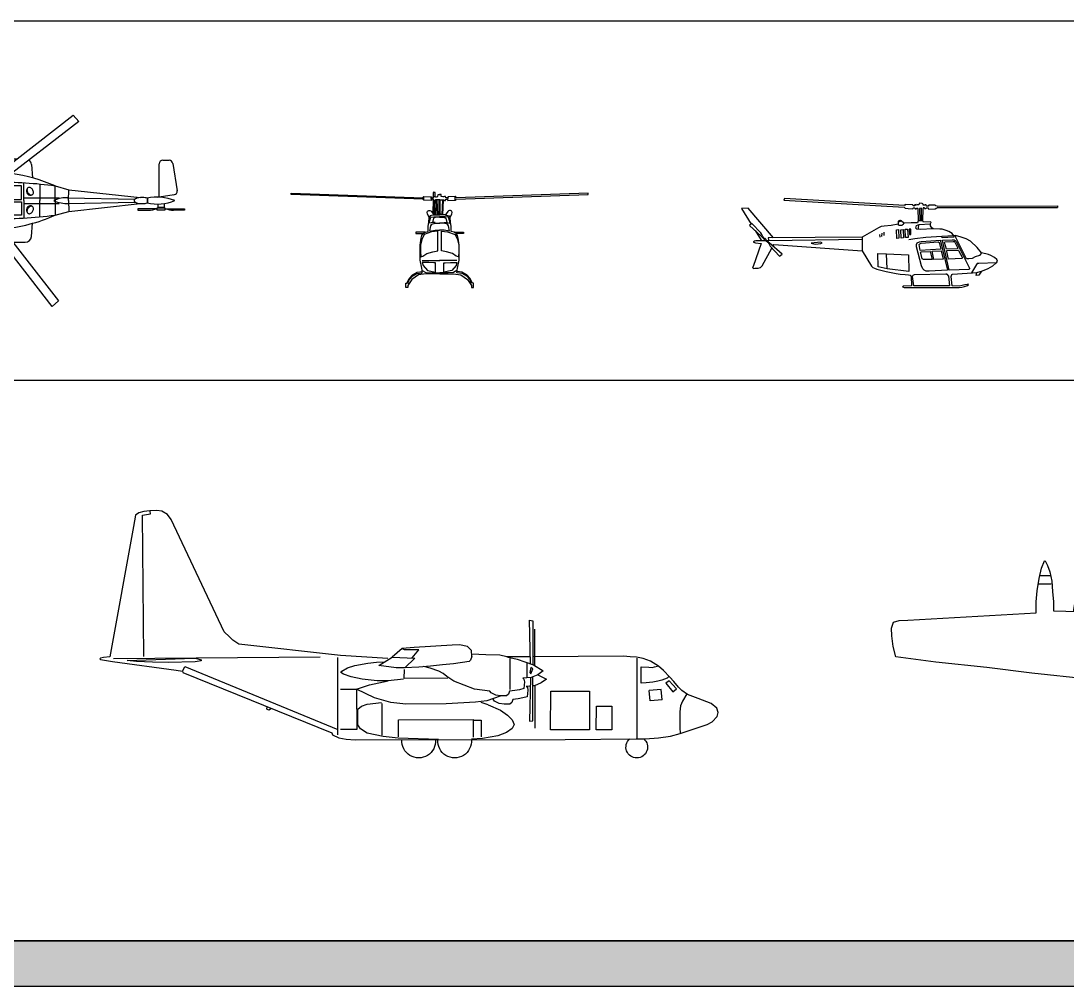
# Model space of a CAD drawing. Header units: millimetres. Extents: x 15433 to 243506, y 235846 to 321695.
# Drawn here: x 55805 to 96177, y 235846 to 273107 of the extents above; entities that cross this region are included whole.
import ezdxf

# ---------------------------------------------------------------- set-up
doc = ezdxf.new("R2010")
doc.units = ezdxf.units.MM
doc.layers.add('www.cad-blocks.net', color=7, linetype='Continuous')

# ---------------------------------------------------------------- blocks, each defined once
blk = doc.blocks.new('A$C612C57CA')
at = {"color": 0, "linetype": 'ByBlock'}
for p, q in [((6256, 16499), (6541, 16537)), ((6541, 16537), (6743, 16540)), ((6743, 16540), (6908, 16486)), ((5838, 15361), (5979, 16425)), ((5979, 16425), (6256, 16499)), ((6908, 16486), (6954, 16337)), ((6954, 16337), (6962, 16109)), ((6962, 16109), (7154, 12675)), ((5694, 13997), (5838, 15361)), ((5538, 12786), (5694, 13997)), ((5378, 11280), (5538, 12786)), ((7154, 12674), (7448, 12674)), ((7448, 12674), (7745, 12644)), ((7745, 12644), (8075, 12593)), ((7937, 12608), (7937, 12269)), ((8075, 12593), (8349, 12535)), ((8158, 12563), (8158, 12296)), ((8421, 12368), (8256, 12308)), ((8349, 12535), (8545, 12450)), ((8544, 12430), (8421, 12368)), ((8545, 12450), (8544, 12430)), ((7214, 12214), (7167, 10625)), ((7455, 12215), (7214, 12214)), ((7725, 12233), (7455, 12215)), ((8008, 12258), (7725, 12233)), ((8256, 12308), (8008, 12258)), ((4939, 11438), (5175, 11542)), ((5175, 11542), (5336, 11590)), ((5336, 11590), (5412, 11605)), ((7197, 11669), (7245, 11668)), ((7245, 11668), (7406, 11643)), ((7406, 11643), (7530, 11604)), ((7530, 11604), (7642, 11557)), ((7642, 11557), (7718, 11506)), ((7718, 11506), (7758, 11454)), ((5077, 11373), (4939, 11438)), ((5362, 11271), (5077, 11373)), ((5309, 10701), (5378, 11280)), ((7357, 11230), (7184, 11201)), ((7551, 11279), (7357, 11230)), ((7704, 11355), (7551, 11279)), ((7730, 11382), (7704, 11355)), ((7759, 11417), (7730, 11382)), ((7758, 11454), (7759, 11417)), ((511, 8841), (663, 11076)), ((663, 11076), (791, 11132)), ((791, 11132), (1014, 11163)), ((961, 8834), (987, 11034)), ((987, 11034), (1092, 11057)), ((1014, 11163), (1172, 11163)), ((1092, 11057), (1092, 11158)), ((1172, 11163), (1292, 11117)), ((1292, 11117), (1359, 10959)), ((1359, 10959), (1858, 9033)), ((5298, 9243), (5309, 10701)), ((7167, 10625), (7431, 10624)), ((7431, 10624), (7727, 10594)), ((7727, 10594), (8058, 10542)), ((7919, 10558), (7919, 10218)), ((8058, 10542), (8331, 10485)), ((8141, 10513), (8141, 10246)), ((8331, 10485), (8528, 10399)), ((8527, 10380), (8403, 10318)), ((8528, 10399), (8527, 10380)), ((696, 10144), (609, 10146)), ((633, 8952), (696, 10144)), ((7196, 10164), (7178, 9328)), ((7437, 10165), (7196, 10164)), ((7708, 10183), (7437, 10165)), ((7990, 10208), (7708, 10183)), ((8238, 10257), (7990, 10208)), ((8403, 10318), (8238, 10257)), ((3639, 9221), (5298, 9243)), ((5298, 9243), (5230, 9169)), ((7178, 9328), (7186, 9229)), ((7186, 9229), (7257, 9234)), ((7257, 9234), (7482, 9230)), ((1858, 9033), (2236, 9122)), ((2236, 9122), (2744, 9179)), ((2744, 9179), (3191, 9206)), ((3191, 9206), (3639, 9221)), ((4595, 9194), (4595, 8274)), ((4668, 9068), (4624, 9008)), ((4624, 9008), (4627, 8983)), ((4627, 8983), (4700, 8932)), ((4723, 9110), (4668, 9068)), ((4840, 9159), (4723, 9110)), ((5040, 9076), (4787, 9050)), ((4982, 9183), (4840, 9159)), ((5216, 9185), (4982, 9183)), ((5150, 9112), (5040, 9076)), ((5230, 9169), (5150, 9112)), ((7186, 9229), (7214, 9151)), ((7214, 9151), (7251, 9090)), ((7222, 9213), (7386, 9180)), ((7386, 9180), (7478, 9135)), ((7478, 9135), (7560, 9082)), ((7482, 9230), (9344, 9212)), ((7560, 9082), (7596, 9004)), ((7596, 9004), (7580, 8943)), ((9344, 9212), (9668, 9193)), ((9668, 9193), (10024, 9110)), ((10024, 9110), (10495, 8929)), ((454, 8671), (486, 8733)), ((486, 8733), (511, 8841)), ((516, 8834), (961, 8834)), ((528, 8948), (633, 8952)), ((4700, 8932), (4853, 8876)), ((4853, 8876), (5273, 8780)), ((5273, 8780), (5491, 8722)), ((5491, 8722), (5686, 8661)), ((7203, 8741), (7139, 8670)), ((7310, 8812), (7203, 8741)), ((7392, 8838), (7310, 8812)), ((7512, 8880), (7392, 8838)), ((7580, 8943), (7512, 8880)), ((10375, 8880), (10322, 8674)), ((10375, 8880), (10420, 8891)), ((10420, 8891), (10620, 8783)), ((10431, 8948), (10444, 8918)), ((10444, 8918), (10690, 8800)), ((10495, 8929), (11095, 8734)), ((10620, 8783), (10770, 8618)), ((10690, 8800), (10738, 8845)), ((10837, 8784), (10769, 8696)), ((10769, 8696), (10820, 8634)), ((10820, 8634), (10910, 8694)), ((10838, 8800), (10976, 8621)), ((11095, 8734), (11438, 8600)), ((5, 8320), (32, 8406)), ((32, 8406), (118, 8499)), ((118, 8499), (235, 8567)), ((235, 8567), (374, 8612)), ((374, 8612), (454, 8671)), ((5686, 8661), (5831, 8579)), ((7139, 8670), (7124, 8600)), ((10322, 8674), (10413, 8630)), ((10413, 8630), (10487, 8546)), ((10487, 8546), (10582, 8567)), ((10582, 8567), (10633, 8489)), ((10633, 8489), (10678, 8413)), ((10678, 8413), (10711, 8324)), ((10770, 8618), (10827, 8517)), ((10827, 8517), (10877, 8335)), ((10976, 8621), (11037, 8486)), ((11037, 8486), (11069, 8362)), ((11438, 8600), (11640, 8474)), ((11640, 8474), (11713, 8376)), ((5, 8320), (0, 8270)), ((5, 8220), (0, 8271)), ((5, 8220), (32, 8135)), ((32, 8135), (118, 8041)), ((133, 8283), (125, 8270)), ((133, 8257), (125, 8271)), ((180, 8304), (133, 8283)), ((180, 8236), (133, 8257)), ((935, 8342), (180, 8304)), ((935, 8198), (180, 8236)), ((834, 8271), (1013, 8299)), ((834, 8270), (1013, 8241)), ((1410, 8354), (935, 8342)), ((1410, 8186), (935, 8198)), ((1013, 8299), (1240, 8300)), ((1013, 8241), (1240, 8241)), ((1240, 8300), (1495, 8275)), ((1240, 8241), (1495, 8265)), ((1699, 8351), (1410, 8354)), ((1699, 8189), (1410, 8186)), ((2108, 8315), (1699, 8351)), ((2108, 8225), (1699, 8189)), ((2332, 8316), (2108, 8315)), ((2332, 8224), (2108, 8225)), ((2707, 8308), (2332, 8316)), ((2707, 8232), (2332, 8224)), ((4179, 8314), (2707, 8308)), ((4179, 8226), (2707, 8232)), ((4524, 8291), (4179, 8314)), ((4524, 8249), (4179, 8226)), ((4595, 8274), (4524, 8291)), ((4595, 8266), (4524, 8249)), ((4595, 7347), (4595, 8266)), ((10633, 8051), (10678, 8127)), ((10678, 8127), (10711, 8216)), ((10711, 8324), (10711, 8270)), ((10711, 8216), (10711, 8271)), ((10827, 8023), (10877, 8206)), ((10877, 8335), (10877, 8270)), ((10877, 8206), (10877, 8271)), ((11037, 8054), (11069, 8178)), ((11069, 8362), (11067, 8270)), ((11069, 8178), (11067, 8270)), ((11640, 8066), (11713, 8165)), ((11713, 8376), (11728, 8291)), ((11713, 8165), (11728, 8249)), ((11728, 8291), (11730, 8270)), ((11728, 8249), (11730, 8270)), ((118, 8041), (235, 7973)), ((235, 7973), (374, 7928)), ((374, 7928), (454, 7869)), ((454, 7869), (486, 7807)), ((5491, 7818), (5686, 7879)), ((5686, 7879), (5831, 7961)), ((7139, 7871), (7124, 7940)), ((7203, 7799), (7139, 7871)), ((10322, 7867), (10413, 7911)), ((10375, 7660), (10322, 7867)), ((10413, 7911), (10487, 7995)), ((10487, 7995), (10582, 7973)), ((10582, 7973), (10633, 8051)), ((10620, 7758), (10770, 7922)), ((10769, 7844), (10820, 7906)), ((10837, 7757), (10769, 7844)), ((10770, 7922), (10827, 8023)), ((10820, 7906), (10910, 7846)), ((10838, 7741), (10976, 7919)), ((10976, 7919), (11037, 8054)), ((11095, 7806), (11438, 7940)), ((11438, 7940), (11640, 8066)), ((486, 7807), (511, 7699)), ((511, 7699), (663, 5464)), ((516, 7706), (961, 7706)), ((528, 7592), (633, 7588)), ((633, 7588), (696, 6396)), ((961, 7706), (987, 5507)), ((4624, 7532), (4627, 7557)), ((4627, 7557), (4700, 7608)), ((4700, 7608), (4853, 7665)), ((4853, 7665), (5273, 7760)), ((5273, 7760), (5491, 7818)), ((7310, 7728), (7203, 7799)), ((7392, 7703), (7310, 7728)), ((7512, 7660), (7392, 7703)), ((7580, 7598), (7512, 7660)), ((7596, 7536), (7580, 7598)), ((10024, 7431), (10495, 7611)), ((10375, 7660), (10420, 7649)), ((10420, 7649), (10620, 7758)), ((10431, 7592), (10444, 7623)), ((10444, 7623), (10690, 7740)), ((10495, 7611), (11095, 7806)), ((10690, 7740), (10738, 7696)), ((1359, 5581), (1858, 7508)), ((1858, 7508), (2236, 7418)), ((2236, 7418), (2744, 7362)), ((2744, 7362), (3191, 7334)), ((3191, 7334), (3639, 7320)), ((3639, 7320), (5298, 7298)), ((4668, 7472), (4624, 7532)), ((4723, 7431), (4668, 7472)), ((4840, 7382), (4723, 7431)), ((5040, 7465), (4787, 7490)), ((4982, 7357), (4840, 7382)), ((5216, 7355), (4982, 7357)), ((5150, 7429), (5040, 7465)), ((5230, 7371), (5150, 7429)), ((5298, 7298), (5230, 7371)), ((5298, 7298), (5309, 5840)), ((7178, 7212), (7186, 7311)), ((7186, 7311), (7214, 7389)), ((7186, 7311), (7257, 7306)), ((7214, 7389), (7251, 7451)), ((7222, 7328), (7386, 7361)), ((7257, 7306), (7482, 7310)), ((7386, 7361), (7478, 7405)), ((7478, 7405), (7560, 7459)), ((7482, 7310), (9344, 7328)), ((7560, 7459), (7596, 7536)), ((9344, 7328), (9668, 7347)), ((9668, 7347), (10024, 7431)), ((7196, 6377), (7178, 7212)), ((696, 6396), (609, 6394)), ((7437, 6376), (7196, 6377)), ((7708, 6358), (7437, 6376)), ((7990, 6332), (7708, 6358)), ((7919, 5983), (7919, 6322)), ((8238, 6283), (7990, 6332)), ((8141, 6028), (8141, 6294)), ((8403, 6223), (8238, 6283)), ((8527, 6160), (8403, 6223)), ((8528, 6141), (8527, 6160)), ((7167, 5915), (7431, 5916)), ((7214, 4326), (7167, 5915)), ((7431, 5916), (7727, 5946)), ((7727, 5946), (8058, 5998)), ((8058, 5998), (8331, 6055)), ((8331, 6055), (8528, 6141)), ((5309, 5840), (5378, 5261)), ((663, 5464), (791, 5409)), ((791, 5409), (1014, 5377)), ((987, 5507), (1092, 5483)), ((1014, 5377), (1172, 5377)), ((1092, 5483), (1092, 5382)), ((1172, 5377), (1292, 5423)), ((1292, 5423), (1359, 5581)), ((7357, 5311), (7184, 5339)), ((5077, 5168), (4939, 5103)), ((4939, 5103), (5175, 4999)), ((5362, 5269), (5077, 5168)), ((5378, 5261), (5538, 3754)), ((7551, 5262), (7357, 5311)), ((7704, 5185), (7551, 5262)), ((7730, 5159), (7704, 5185)), ((7718, 5034), (7758, 5086)), ((7759, 5123), (7730, 5159)), ((7758, 5086), (7759, 5123)), ((5175, 4999), (5336, 4951)), ((5336, 4951), (5412, 4936)), ((7197, 4871), (7245, 4873)), ((7245, 4873), (7406, 4897)), ((7406, 4897), (7530, 4937)), ((7530, 4937), (7642, 4984)), ((7642, 4984), (7718, 5034)), ((7455, 4325), (7214, 4326)), ((7725, 4307), (7455, 4325)), ((8008, 4282), (7725, 4307)), ((7937, 3933), (7937, 4272)), ((8256, 4233), (8008, 4282)), ((8158, 3978), (8158, 4244)), ((8421, 4172), (8256, 4233)), ((7745, 3896), (8075, 3948)), ((8075, 3948), (8349, 4005)), ((8349, 4005), (8545, 4091)), ((8544, 4110), (8421, 4172)), ((8545, 4091), (8544, 4110)), ((5538, 3754), (5694, 2543)), ((6962, 431), (7154, 3865)), ((7154, 3866), (7448, 3866)), ((7448, 3866), (7745, 3896)), ((5694, 2543), (5838, 1179)), ((5838, 1179), (5979, 116)), ((6954, 204), (6962, 431)), ((5979, 116), (6256, 41)), ((6256, 41), (6541, 3)), ((6541, 3), (6743, 0)), ((6743, 0), (6908, 55)), ((6908, 55), (6954, 204))]:
    blk.add_line(p, q, dxfattribs=at)
blk = doc.blocks.new('A$C2AC876BB')
at = {"linetype": 'ByBlock'}
for p, q in [((21112, 9207), (21253, 9402)), ((21253, 9402), (21468, 9522)), ((21468, 9522), (21660, 9550)), ((21660, 9550), (21939, 9537)), ((21910, 9423), (21917, 9521)), ((22217, 9375), (21910, 9423)), ((21939, 9537), (22165, 9517)), ((22164, 3911), (22217, 9375)), ((22165, 9517), (22364, 9455)), ((22364, 9455), (22481, 9369)), ((22481, 9369), (22565, 8932)), ((19066, 4872), (21112, 9207)), ((22565, 8932), (23481, 3906)), ((7285, 5316), (7157, 5294)), ((7157, 5294), (7157, 3622)), ((7242, 3636), (7285, 5316)), ((7071, 3579), (7071, 4974)), ((18863, 4679), (19066, 4872)), ((18503, 4392), (18725, 4543)), ((18725, 4543), (18863, 4679)), ((9504, 3916), (9519, 4142)), ((9519, 4142), (9678, 4297)), ((9678, 4297), (9983, 4364)), ((9983, 4364), (10270, 4352)), ((10270, 4352), (11729, 4257)), ((11555, 4170), (12102, 4177)), ((11811, 3864), (11555, 4170)), ((11729, 4257), (12196, 4218)), ((12102, 4177), (12188, 4213)), ((12196, 4218), (12577, 3895)), ((14574, 3954), (18503, 4392)), ((2308, 3546), (2619, 3741)), ((2619, 3741), (2891, 3837)), ((2891, 3837), (3155, 3890)), ((3143, 3857), (3143, 754)), ((3155, 3890), (3396, 3906)), ((3396, 3906), (3651, 3929)), ((3651, 3929), (7157, 3908)), ((7460, 3710), (7129, 3590)), ((7249, 3908), (8159, 3903)), ((7385, 3665), (7385, 3117)), ((7753, 3809), (7460, 3710)), ((8159, 3903), (7753, 3809)), ((8039, 3843), (8039, 2640)), ((8159, 3903), (8433, 3972)), ((8433, 3972), (8966, 3984)), ((8966, 3984), (9504, 4001)), ((9504, 3916), (9562, 3778)), ((9562, 3778), (9605, 3726)), ((9605, 3726), (10209, 3632)), ((12577, 3895), (11711, 3850)), ((12095, 3473), (11711, 3850)), ((13095, 3563), (12577, 3895)), ((12747, 3833), (14574, 3954)), ((13184, 3697), (12935, 3715)), ((13520, 3654), (13184, 3697)), ((14029, 3562), (13520, 3654)), ((14685, 890), (14685, 3871)), ((15367, 3894), (23334, 3831)), ((20082, 3827), (19954, 3781)), ((19954, 3781), (19954, 3754)), ((19954, 3754), (20182, 3705)), ((20138, 3841), (20082, 3827)), ((20219, 3852), (20138, 3841)), ((20182, 3705), (21221, 3684)), ((22810, 3762), (20219, 3852)), ((23376, 3718), (20920, 3387)), ((21221, 3684), (21835, 3696)), ((21835, 3696), (22444, 3726)), ((22444, 3726), (22810, 3762)), ((23842, 3797), (23376, 3718)), ((23481, 3906), (23717, 3877)), ((23717, 3877), (23844, 3853)), ((23865, 3829), (23842, 3797)), ((23844, 3853), (23865, 3829)), ((1864, 3119), (2108, 3371)), ((2108, 3371), (2308, 3546)), ((2453, 3517), (2349, 3542)), ((2554, 3496), (2453, 3517)), ((2682, 3500), (2554, 3496)), ((2974, 3516), (2682, 3500)), ((2970, 2978), (2974, 3516)), ((7129, 3590), (6750, 3365)), ((6750, 3365), (6962, 3213)), ((7157, 3444), (7228, 3494)), ((7228, 3252), (7157, 3444)), ((7228, 3494), (7264, 3295)), ((7264, 3295), (7228, 3252)), ((10209, 3632), (10638, 3594)), ((10478, 3148), (10620, 3265)), ((10620, 3265), (10776, 3350)), ((10638, 3594), (11099, 3541)), ((10776, 3350), (11117, 3467)), ((11099, 3541), (11551, 3506)), ((11117, 3467), (11362, 3527)), ((11551, 3506), (12103, 3477)), ((12103, 3477), (12424, 3474)), ((12116, 3066), (12108, 3418)), ((12424, 3474), (13095, 3563)), ((14312, 3472), (14029, 3562)), ((14165, 3127), (14462, 3237)), ((14529, 3354), (14312, 3472)), ((14462, 3237), (14567, 3303)), ((14567, 3303), (14529, 3354)), ((20581, 3535), (14685, 1094)), ((20665, 3303), (14912, 965)), ((20665, 3365), (20581, 3535)), ((20676, 3346), (20665, 3303)), ((20920, 3387), (20676, 3346)), ((1529, 2731), (1712, 2947)), ((1613, 2669), (1887, 2982)), ((1712, 2947), (1864, 3119)), ((2023, 2882), (1749, 2553)), ((1887, 2982), (2023, 2882)), ((1911, 3138), (1971, 3083)), ((1971, 3083), (2170, 3006)), ((2170, 3006), (2335, 2959)), ((2335, 2959), (2523, 2921)), ((2523, 2921), (2778, 2896)), ((2778, 2896), (2970, 2889)), ((2970, 2889), (2970, 2978)), ((6962, 3213), (6621, 3045)), ((6621, 3045), (6833, 2893)), ((6833, 2893), (7087, 2786)), ((6962, 3213), (7216, 3106)), ((7157, 1435), (7157, 3108)), ((7216, 3106), (7540, 3076)), ((7242, 3093), (7285, 1414)), ((7495, 3046), (7478, 2941)), ((7478, 2941), (7503, 2675)), ((7540, 3076), (7495, 3046)), ((9404, 2660), (10204, 2960)), ((10204, 2960), (10478, 3148)), ((10434, 3077), (12116, 3066)), ((12143, 3043), (12743, 2970)), ((12743, 2970), (13164, 2979)), ((13452, 2815), (12743, 2970)), ((13164, 2979), (13740, 3046)), ((13740, 3046), (14165, 3127)), ((770, 2292), (1189, 2454)), ((1189, 2454), (1398, 2606)), ((1217, 2473), (1383, 2186)), ((1398, 2606), (1529, 2731)), ((1749, 2553), (1613, 2669)), ((2167, 2238), (2204, 2640)), ((2204, 2640), (2658, 2607)), ((2625, 2199), (2658, 2607)), ((6464, 2578), (4969, 2583)), ((4969, 2583), (4971, 1087)), ((6472, 1090), (6464, 2578)), ((7079, 2790), (7079, 1146)), ((7087, 2786), (7157, 2779)), ((7250, 2771), (7411, 2756)), ((7366, 2726), (7350, 2621)), ((7350, 2621), (7374, 2355)), ((7411, 2756), (7366, 2726)), ((7503, 2675), (7673, 2634)), ((7673, 2634), (7851, 2598)), ((7851, 2598), (8054, 2572)), ((8054, 2572), (8087, 2458)), ((8087, 2458), (8172, 2401)), ((8578, 2421), (8767, 2508)), ((8767, 2508), (8810, 2583)), ((8810, 2583), (9404, 2660)), ((13261, 2321), (13960, 2658)), ((13960, 2658), (13452, 2815)), ((13960, 2658), (13945, 1096)), ((14579, 2658), (13960, 2658)), ((56, 1922), (266, 2096)), ((266, 2096), (770, 2292)), ((1383, 2186), (1458, 2007)), ((2167, 2238), (2625, 2199)), ((7374, 2355), (7544, 2314)), ((7544, 2314), (7723, 2278)), ((7723, 2278), (7926, 2252)), ((7926, 2252), (7958, 2138)), ((7958, 2138), (8043, 2081)), ((8043, 2081), (8265, 2073)), ((8172, 2401), (8394, 2393)), ((8265, 2073), (8449, 2101)), ((8394, 2393), (8578, 2421)), ((8883, 2049), (8401, 1839)), ((8409, 2384), (8926, 2203)), ((8449, 2101), (8638, 2187)), ((8638, 2187), (8681, 2263)), ((8883, 2049), (9149, 2142)), ((8926, 2203), (9360, 2147)), ((9360, 2147), (10498, 2086)), ((10498, 2086), (12060, 2071)), ((12060, 2071), (12639, 2138)), ((12639, 2138), (13261, 2321)), ((12977, 2106), (12977, 882)), ((13542, 2074), (12995, 2133)), ((13769, 2003), (13542, 2074)), ((0, 1753), (56, 1922)), ((45, 1597), (0, 1753)), ((1458, 2007), (1476, 1782)), ((1476, 1782), (1487, 1158)), ((4101, 1992), (4100, 1083)), ((4701, 1999), (4101, 1992)), ((4707, 1079), (4701, 1999)), ((8136, 1651), (7947, 1468)), ((8401, 1839), (8136, 1651)), ((13905, 1879), (13769, 2003)), ((13903, 1278), (13905, 1879)), ((17237, 1905), (17337, 1848)), ((17337, 1848), (17422, 1876)), ((17422, 1876), (17412, 1977)), ((233, 1393), (45, 1597)), ((426, 1284), (233, 1393)), ((1473, 944), (426, 1284)), ((7285, 1414), (7157, 1435)), ((7947, 1468), (7870, 1288)), ((7870, 1288), (7945, 1133)), ((9448, 1459), (9142, 1460)), ((9142, 1460), (9144, 815)), ((12332, 1475), (9451, 1483)), ((9451, 1483), (9451, 804)), ((12332, 818), (12332, 1475)), ((13808, 1120), (13903, 1278)), ((1487, 1158), (1464, 961)), ((1836, 844), (1473, 944)), ((2302, 770), (1836, 844)), ((4100, 1083), (4707, 1079)), ((4971, 1087), (6472, 1090)), ((7945, 1133), (8176, 983)), ((8176, 983), (8506, 856)), ((8506, 856), (9101, 745)), ((12353, 762), (12934, 825)), ((12934, 825), (13544, 949)), ((13544, 949), (13808, 1120)), ((13945, 1096), (14579, 1096)), ((14888, 889), (14634, 776)), ((14912, 965), (14888, 889)), ((2813, 736), (2302, 770)), ((3172, 733), (2813, 736)), ((5904, 711), (3172, 733)), ((14009, 694), (5904, 711)), ((9101, 745), (9526, 720)), ((10790, 706), (12353, 762)), ((14356, 722), (14009, 694)), ((14634, 776), (14356, 722))]:
    blk.add_line(p, q, dxfattribs=at)
for centre, radius, start, end in [((3142, 415), 418, 129.7158, 49.1881), ((10171, 649), 648, 175.1588, 4.6102), ((11558, 649), 648, 175.4071, 4.3619)]:
    blk.add_arc(centre, radius, start, end, dxfattribs=at)
blk = doc.blocks.new('A$C19811F1D')
for p, q in [((793, 6634), (1001, 6816)), ((1001, 6816), (2935, 4312)), ((2789, 4075), (793, 6634)), ((4211, 4162), (6770, 6159)), ((6770, 6159), (6951, 5950)), ((6951, 5950), (4448, 4017)), ((4338, 4742), (4485, 4743)), ((4485, 4743), (4821, 4746)), ((4821, 4746), (4961, 4747)), ((4109, 4331), (4141, 4569)), ((5424, 4566), (5458, 4140)), ((9533, 3519), (9533, 4588)), ((9653, 4708), (9848, 4708)), ((9967, 4603), (10108, 3726)), ((1567, 4042), (1363, 4171)), ((1585, 4057), (1413, 4179)), ((1674, 4091), (2064, 4140)), ((2070, 4108), (1755, 4071)), ((1838, 4112), (1799, 4227)), ((1865, 4115), (1829, 4231)), ((2064, 4140), (2068, 4260)), ((2099, 3654), (2070, 4108)), ((2123, 4109), (2126, 4069)), ((2290, 4220), (2215, 4214)), ((2398, 4074), (2398, 4121)), ((2886, 4075), (2789, 4075)), ((2975, 4165), (2886, 4075)), ((2886, 4075), (3422, 3494)), ((2935, 4312), (2958, 4148)), ((3508, 3554), (2975, 4165)), ((4211, 4066), (3630, 3529)), ((4211, 4066), (4211, 4162)), ((4300, 3976), (4211, 4066)), ((223, 3744), (223, 3548)), ((682, 3548), (682, 3962)), ((961, 3961), (1508, 3961)), ((988, 3996), (1528, 3996)), ((2149, 3795), (2162, 3581)), ((2225, 3974), (2298, 3974)), ((2298, 3901), (2249, 3901)), ((2398, 3587), (2398, 3801)), ((3654, 3706), (3735, 3632)), ((3690, 3443), (4300, 3976)), ((4298, 3728), (4122, 3728)), ((4128, 3728), (4128, 3546)), ((4448, 4017), (4283, 3993)), ((4298, 3546), (4298, 3728)), ((4544, 3993), (4544, 2823)), ((4596, 2823), (4596, 3992)), ((5100, 3878), (4670, 3878)), ((4670, 3878), (4670, 3462)), ((5100, 3447), (5100, 3878)), ((5175, 3408), (5180, 3971)), ((5689, 3933), (5689, 3408)), ((6183, 3408), (6188, 3876)), ((6185, 3877), (6624, 3755)), ((6618, 3408), (6629, 3754)), ((6624, 3755), (8918, 3505)), ((223, 3548), (682, 3548)), ((830, 3433), (1376, 3433)), ((830, 3383), (1376, 3383)), ((1592, 3548), (1999, 3548)), ((2261, 3487), (2298, 3487)), ((3397, 3373), (2786, 2839)), ((3654, 3690), (3532, 3557)), ((3593, 3540), (3659, 3623)), ((3643, 3651), (3654, 3690)), ((3695, 3595), (3643, 3651)), ((4128, 3546), (4298, 3546)), ((4670, 3447), (5100, 3447)), ((4670, 3368), (5100, 3368)), ((5100, 3368), (5100, 2938)), ((5175, 3408), (5180, 2844)), ((5176, 3497), (6312, 3497)), ((5689, 2883), (5689, 3408)), ((6183, 3408), (6188, 2940)), ((6579, 3497), (8760, 3457)), ((6618, 3408), (6629, 3061)), ((9146, 3485), (9146, 3331)), ((9155, 3485), (9155, 3331)), ((9490, 3497), (9487, 3496)), ((10008, 3593), (9533, 3519)), ((223, 3268), (682, 3268)), ((223, 3072), (223, 3268)), ((682, 3268), (682, 2854)), ((1592, 3268), (1999, 3268)), ((2099, 3161), (2070, 2707)), ((2149, 3020), (2162, 3235)), ((2261, 3329), (2298, 3329)), ((2398, 3229), (2398, 3014)), ((2876, 2750), (3457, 3287)), ((3208, 3207), (3202, 3264)), ((3477, 3274), (3355, 3197)), ((3355, 3197), (3366, 3153)), ((3355, 3142), (3676, 3097)), ((3366, 3153), (3521, 3247)), ((3432, 3191), (3654, 3197)), ((3579, 3262), (4112, 2651)), ((4201, 2740), (3665, 3321)), ((4298, 3088), (4122, 3088)), ((4128, 3088), (4128, 3269)), ((4128, 3269), (4298, 3269)), ((4298, 3269), (4298, 3088)), ((4670, 2938), (4670, 3354)), ((5176, 3318), (6312, 3318)), ((6185, 2939), (6624, 3061)), ((6579, 3318), (8760, 3359)), ((6624, 3061), (8918, 3310)), ((8840, 3143), (8840, 3095)), ((9456, 3143), (8840, 3143)), ((8840, 3095), (9189, 3095)), ((9457, 3162), (9457, 3109)), ((9549, 3162), (9457, 3162)), ((9457, 3109), (9728, 3109)), ((9484, 3295), (9484, 3193)), ((9484, 3193), (9702, 3193)), ((9549, 3192), (9549, 3162)), ((9630, 3162), (9549, 3162)), ((9632, 3162), (9632, 3192)), ((9728, 3162), (9632, 3162)), ((9702, 3193), (9702, 3316)), ((9728, 3109), (9728, 3162)), ((9729, 3143), (10346, 3143)), ((10346, 3095), (9996, 3095)), ((10346, 3143), (10346, 3095)), ((136, 866), (2639, 2799)), ((961, 2855), (1508, 2855)), ((988, 2819), (1528, 2819)), ((1567, 2773), (1363, 2644)), ((1585, 2759), (1413, 2636)), ((1674, 2724), (2064, 2676)), ((2070, 2707), (1755, 2744)), ((1838, 2704), (1799, 2588)), ((1865, 2701), (1829, 2584)), ((2123, 2706), (2126, 2747)), ((2225, 2841), (2298, 2841)), ((2298, 2914), (2249, 2914)), ((2398, 2741), (2398, 2695)), ((2639, 2799), (2804, 2822)), ((2786, 2839), (2876, 2750)), ((2876, 2750), (2876, 2654)), ((4112, 2651), (4201, 2740)), ((4201, 2740), (4298, 2740)), ((4298, 2740), (6294, 181)), ((5100, 2938), (4670, 2938)), ((2876, 2654), (317, 657)), ((2064, 2676), (2068, 2555)), ((2290, 2595), (2215, 2602)), ((4109, 2484), (4141, 2247)), ((4152, 2503), (4129, 2668)), ((6085, 0), (4152, 2503)), ((5424, 2250), (5458, 2676)), ((4338, 2074), (4485, 2072)), ((4821, 2069), (5223, 2066)), ((317, 657), (136, 866)), ((6294, 181), (6085, 0))]:
    blk.add_line(p, q)
for centre, radius in [((3687, 3718), 33.2), ((3543, 3408), 150), ((3543, 3408), 113)]:
    blk.add_circle(centre, radius)
for centre, radius, start, end in [((4339, 4542), 200, 90.5096, 172.3022), ((5225, 4550), 200, 4.5888, 52.9967), ((9653, 4588), 120, 90, 180), ((9848, 4588), 120, 7.0333, 90), ((1894, 1020), 3195, 94.5014, 122.3917), ((1199, 3902), 231, 107.275, 155.9784), ((1700, 3891), 201, 97.4126, 148.5619), ((1778, 3872), 200, 96.7142, 153.5971), ((3549, -8945), 13288, 94.0683, 98.2457), ((2223, 4114), 100, 94.973, 183.0108), ((2225, 4074), 100, 183.0108, 270), ((2298, 4121), 100, 0, 94.973), ((2298, 4074), 100, 270, 0), ((3549, -8945), 13288, 86.2983, 92.705), ((4106, -725), 5049, 86.581, 86.5855), ((4106, -725), 5049, 65.6936, 82.258), ((246, 3472), 254, 104.4825, 194.6063), ((2156, 3383), 1327, 154.2058, 177.8737), ((2703, 3383), 1327, 154.2058, 177.8737), ((2788, 3371), 1327, 153.5971, 166.9742), ((2249, 3801), 100, 90, 183.3642), ((2298, 3801), 100, 0, 90), ((3199, 3054), 848, 115.6667, 139.3161), ((3475, 2479), 1487, 106.7954, 115.6667), ((3475, 2479), 1487, 101.1094, 101.6278), ((3655, 1564), 2419, 89.7085, 101.1094), ((3655, 1564), 2419, 87.1813, 89.7085), ((4394, -9767), 13760, 91.0976, 92.5825), ((4394, -9767), 13760, 82.523, 90.461), ((5389, 3708), 127, 146.6527, 299.3217), ((5381, 3750), 102, 155.1615, 179.5737), ((5419, 3750), 139, 179.5737, 198.2695), ((5466, 3765), 189, 198.2695, 214.2724), ((5347, 3766), 64, 124.2724, 155.1615), ((5347, 3766), 64, 93.3832, 124.2724), ((5350, 3728), 102, 68.971, 93.3832), ((5336, 3694), 139, 50.2752, 68.971), ((5304, 3655), 189, 34.2724, 50.2752), ((5304, 3655), 189, 18.2695, 34.2724), ((5352, 3671), 139, 359.5737, 18.2695), ((9989, 3712), 120, 278.9176, 7.0333), ((246, 3344), 254, 165.3937, 255.5175), ((2156, 3432), 1327, 182.1263, 205.7942), ((2703, 3432), 1327, 182.1263, 205.7942), ((1592, 3648), 100, 166.9742, 270), ((1999, 3648), 100, 270, 3.7289), ((2261, 3587), 100, 183.3642, 270), ((2298, 3587), 100, 270, 0), ((2782, 3412), 299, 139.3161, 179.7085), ((2782, 3403), 299, 179.1392, 180.2915), ((2782, 3403), 299, 180.2915, 220.6839), ((3304, 3409), 177, 77.9459, 180), ((3304, 3409), 177, 180, 251.0544), ((5466, 3765), 189, 214.2724, 230.2752), ((5434, 3727), 139, 230.2752, 248.971), ((5421, 3692), 102, 248.971, 273.3832), ((5423, 3655), 64, 273.3832, 304.2724), ((5423, 3655), 64, 304.2724, 335.1615), ((5389, 3671), 102, 335.1615, 359.5737), ((6548, 2580), 920, 85.4814, 115.9287), ((6548, 4235), 920, 244.0713, 274.5186), ((8770, 3408), 44.5, 133.5381, 180), ((8770, 3408), 44.5, 180, 226.4619), ((8870, 3303), 189, 111.4845, 133.5381), ((8870, 3513), 189, 226.4619, 248.5155), ((8937, 3132), 373, 99.2597, 111.4845), ((8981, 2860), 648, 90, 99.2597), ((8981, 2860), 648, 80.7403, 90), ((9026, 3132), 373, 71.1963, 80.7403), ((9467, 2037), 1483, 67.5463, 102.517), ((9467, 4779), 1483, 257.483, 292.4537), ((1894, 5795), 3195, 237.6083, 265.4986), ((1592, 3168), 100, 90, 193.0258), ((2788, 3444), 1327, 193.0258, 206.4029), ((1999, 3168), 100, 356.2711, 90), ((2261, 3229), 100, 90, 176.6358), ((2298, 3229), 100, 0, 90), ((3199, 3761), 848, 220.6839, 244.3333), ((3676, 3147), 55.4, 128.8723, 313.3577), ((5389, 3108), 127, 60.6783, 213.3473), ((5419, 3066), 139, 161.7305, 180.4263), ((5381, 3065), 102, 180.4263, 204.8385), ((5466, 3050), 189, 145.7276, 161.7305), ((5466, 3050), 189, 129.7248, 145.7276), ((5434, 3089), 139, 111.029, 129.7248), ((5421, 3123), 102, 86.6168, 111.029), ((5304, 3160), 189, 309.7248, 325.7276), ((5423, 3161), 64, 55.7276, 86.6168), ((5423, 3161), 64, 24.8385, 55.7276), ((5304, 3160), 189, 325.7276, 341.7305), ((5389, 3145), 102, 0.4263, 24.8385), ((5352, 3145), 139, 341.7305, 0.4263), ((8937, 3683), 373, 248.5155, 260.7403), ((8981, 3956), 648, 260.7403, 270), ((8981, 3956), 648, 270, 279.2597), ((9026, 3683), 373, 279.2597, 288.8037), ((9056, 4602), 1513, 275.0398, 285.3269), ((10129, 4602), 1513, 254.6731, 264.9602), ((1199, 2913), 231, 204.0216, 252.725), ((1700, 2924), 201, 211.4381, 262.5874), ((1778, 2943), 200, 206.4029, 263.2858), ((2223, 2701), 100, 176.9892, 265.027), ((2225, 2741), 100, 90, 176.9892), ((2249, 3014), 100, 176.6358, 270), ((2298, 2695), 100, 265.027, 0), ((2298, 3014), 100, 270, 0), ((2298, 2741), 100, 0, 90), ((3475, 4337), 1487, 244.3333, 248.1293), ((3475, 4337), 1487, 253.4293, 258.8906), ((3655, 5252), 2419, 258.8906, 270.2915), ((3655, 5252), 2419, 270.2915, 272.8187), ((4394, 16582), 13760, 267.4175, 268.1781), ((4394, 16582), 13760, 268.8735, 277.477), ((4106, 7540), 5049, 274.2537, 294.3064), ((5347, 3050), 64, 204.8385, 235.7276), ((5347, 3050), 64, 235.7276, 266.6168), ((5350, 3087), 102, 266.6168, 291.029), ((5336, 3122), 139, 291.029, 309.7248), ((3549, 15760), 13288, 261.7543, 264.5768), ((3549, 15760), 13288, 266.2501, 272.6564), ((4339, 2274), 200, 187.6978, 269.4904), ((5225, 2266), 200, 269.4904, 355.4112)]:
    blk.add_arc(centre, radius, start, end)
blk = doc.blocks.new('A$C3F90637A')
at = {"linetype": 'ByBlock'}
for p, q in [((1382, 2857), (1365, 2812)), ((1365, 2812), (5230, 2586)), ((5247, 2631), (1382, 2857)), ((5713, 2699), (5705, 2654)), ((5738, 2708), (5713, 2699)), ((5812, 2705), (5738, 2708)), ((5835, 2694), (5812, 2705)), ((5840, 2667), (5835, 2694)), ((220, 2550), (0, 2541)), ((0, 2541), (311, 2033)), ((1026, 1598), (220, 2550)), ((5230, 2586), (5262, 2546)), ((5268, 2668), (5247, 2631)), ((5262, 2546), (5357, 2536)), ((5510, 2655), (5268, 2668)), ((5357, 2536), (5506, 2533)), ((5506, 2533), (5518, 2565)), ((5524, 2620), (5510, 2655)), ((5518, 2565), (5574, 2563)), ((5572, 2625), (5524, 2620)), ((5613, 2666), (5569, 2662)), ((5569, 2662), (5572, 2625)), ((5574, 2563), (5582, 2533)), ((5582, 2533), (5626, 2531)), ((5620, 2647), (5613, 2666)), ((5651, 2652), (5620, 2647)), ((5626, 2531), (5629, 2552)), ((5629, 2552), (5665, 2552)), ((5705, 2654), (5651, 2652)), ((5665, 2552), (5675, 2537)), ((5675, 2537), (5686, 2139)), ((5789, 2545), (5726, 2543)), ((5726, 2543), (5732, 2143)), ((5785, 2148), (5789, 2545)), ((5828, 2146), (5839, 2541)), ((5848, 2558), (5839, 2541)), ((5841, 2648), (5840, 2667)), ((5898, 2644), (5841, 2648)), ((5883, 2558), (5848, 2558)), ((5885, 2536), (5883, 2558)), ((5885, 2536), (5933, 2537)), ((5908, 2660), (5898, 2644)), ((5941, 2654), (5908, 2660)), ((5933, 2537), (5947, 2560)), ((5951, 2614), (5941, 2654)), ((5947, 2560), (6004, 2562)), ((6004, 2614), (5951, 2614)), ((6022, 2646), (6004, 2614)), ((6004, 2562), (6016, 2523)), ((6016, 2523), (6229, 2532)), ((6225, 2645), (6022, 2646)), ((6251, 2621), (6225, 2645)), ((6229, 2532), (6285, 2560)), ((6289, 2617), (6251, 2621)), ((6288, 2574), (10163, 2571)), ((6289, 2618), (10161, 2628)), ((10161, 2628), (10163, 2571)), ((335, 2052), (262, 1993)), ((625, 1757), (335, 2052)), ((5037, 2030), (4813, 1995)), ((5039, 2130), (5034, 2118)), ((5046, 2108), (5034, 2118)), ((5034, 2118), (5036, 2055)), ((5036, 2055), (5037, 2030)), ((5058, 2008), (5037, 2030)), ((5089, 2151), (5039, 2130)), ((5073, 2108), (5046, 2108)), ((5102, 2121), (5073, 2108)), ((5114, 2152), (5089, 2151)), ((5114, 2152), (5102, 2121)), ((5133, 2141), (5114, 2152)), ((5218, 2063), (5133, 2141)), ((5188, 2024), (5152, 1997)), ((5218, 2063), (5188, 2024)), ((5457, 2073), (5218, 2063)), ((5657, 2081), (5457, 2073)), ((5686, 2139), (5657, 2081)), ((5691, 2020), (5678, 1900)), ((5685, 2013), (5710, 2027)), ((5828, 2146), (5686, 2139)), ((5710, 2027), (6068, 2042)), ((5852, 2095), (5828, 2146)), ((6078, 2105), (5852, 2095)), ((6097, 2087), (6078, 2105)), ((6080, 2055), (6091, 2074)), ((6083, 1986), (6080, 2055)), ((6091, 2074), (6097, 2087)), ((262, 1993), (628, 1650)), ((437, 1829), (628, 1518)), ((652, 1708), (625, 1757)), ((685, 1640), (652, 1708)), ((4407, 1922), (3879, 1617)), ((4494, 1957), (4407, 1922)), ((4441, 1703), (4445, 1621)), ((4594, 1967), (4494, 1957)), ((4509, 1744), (4507, 1637)), ((4577, 1778), (4575, 1671)), ((4813, 1995), (4594, 1967)), ((4980, 1857), (5048, 1859)), ((4993, 1578), (4980, 1857)), ((5048, 1859), (5057, 1583)), ((5087, 1994), (5058, 2008)), ((5152, 1997), (5087, 1994)), ((5120, 1857), (5195, 1860)), ((5131, 1587), (5120, 1857)), ((5195, 1860), (5213, 1591)), ((5262, 1873), (5342, 1870)), ((5278, 1608), (5262, 1873)), ((5342, 1870), (5357, 1610)), ((5447, 1869), (5396, 1871)), ((5396, 1871), (5402, 1698)), ((5402, 1698), (5451, 1698)), ((5451, 1698), (5447, 1869)), ((5608, 1909), (5630, 1992)), ((5628, 1885), (5608, 1909)), ((5641, 1873), (5628, 1885)), ((5630, 1992), (5685, 2013)), ((5748, 1865), (5641, 1873)), ((5678, 1900), (5685, 1875)), ((6162, 1888), (5748, 1865)), ((6123, 1912), (6083, 1986)), ((6162, 1888), (6123, 1912)), ((6383, 1879), (6162, 1888)), ((6458, 1876), (6383, 1879)), ((6586, 1831), (6458, 1876)), ((6663, 1796), (6586, 1831)), ((6772, 1732), (6663, 1796)), ((6831, 1665), (6772, 1732)), ((632, 1411), (380, 670)), ((421, 1490), (391, 1470)), ((391, 1470), (391, 1451)), ((391, 1451), (449, 1435)), ((465, 1498), (421, 1490)), ((449, 1435), (632, 1411)), ((789, 1502), (465, 1498)), ((628, 1650), (726, 1549)), ((745, 1567), (685, 1640)), ((735, 1566), (728, 1544)), ((728, 1544), (766, 1511)), ((763, 1575), (735, 1566)), ((796, 1544), (763, 1575)), ((766, 1511), (785, 1518)), ((779, 1511), (844, 1456)), ((785, 1518), (797, 1525)), ((797, 1525), (796, 1544)), ((895, 1435), (799, 1521)), ((880, 1503), (820, 1503)), ((844, 1456), (883, 1409)), ((3879, 1617), (863, 1591)), ((863, 1591), (880, 1503)), ((3870, 1547), (880, 1503)), ((883, 1409), (925, 1323)), ((1313, 1069), (895, 1435)), ((1013, 1332), (1042, 1384)), ((1042, 1384), (3885, 1177)), ((2541, 1454), (2241, 1422)), ((2241, 1422), (2374, 1396)), ((2374, 1396), (2468, 1407)), ((2468, 1407), (2555, 1416)), ((2598, 1437), (2541, 1454)), ((2555, 1416), (2598, 1437)), ((3879, 1617), (3885, 1177)), ((5057, 1583), (4993, 1578)), ((5213, 1591), (5131, 1587)), ((5357, 1610), (5278, 1608)), ((5572, 1562), (5379, 1535)), ((5929, 1608), (5572, 1562)), ((5630, 1382), (5652, 1438)), ((5633, 1307), (5630, 1382)), ((5652, 1438), (5722, 1466)), ((5717, 1379), (5741, 1405)), ((5751, 1192), (5717, 1379)), ((5722, 1466), (5778, 1474)), ((5741, 1405), (5778, 1425)), ((5778, 1474), (6396, 1518)), ((5778, 1425), (6328, 1467)), ((6443, 1636), (5929, 1608)), ((6328, 1467), (6356, 1450)), ((6356, 1450), (6410, 1226)), ((6396, 1518), (6404, 1493)), ((6404, 1493), (6627, 556)), ((6457, 1593), (6437, 1636)), ((6832, 1660), (6443, 1636)), ((6827, 1621), (6457, 1593)), ((6461, 1511), (6467, 1518)), ((6677, 552), (6461, 1511)), ((6467, 1518), (6774, 1531)), ((6525, 1445), (6544, 1470)), ((6590, 1232), (6525, 1445)), ((6544, 1470), (6805, 1480)), ((6774, 1531), (6837, 1527)), ((6805, 1480), (6837, 1475)), ((6833, 1657), (6827, 1621)), ((6882, 1667), (6831, 1665)), ((6837, 1527), (6876, 1510)), ((6837, 1475), (6857, 1457)), ((6857, 1457), (6949, 1287)), ((6876, 1510), (6902, 1473)), ((7066, 1618), (6882, 1667)), ((6898, 1606), (6882, 1667)), ((6925, 1543), (6898, 1606)), ((6902, 1473), (7321, 636)), ((7240, 922), (6925, 1543)), ((7225, 1562), (7066, 1618)), ((7367, 1486), (7225, 1562)), ((7583, 1288), (7367, 1486)), ((662, 696), (978, 1268)), ((925, 1323), (1227, 1009)), ((1227, 1009), (1313, 1069)), ((3885, 1177), (4182, 686)), ((4397, 658), (4385, 1091)), ((4385, 1091), (4669, 1078)), ((4669, 1078), (5368, 1051)), ((4683, 594), (4669, 1078)), ((5368, 1051), (5377, 517)), ((5791, 691), (5633, 1307)), ((6410, 1226), (5751, 1192)), ((5761, 1129), (5780, 1142)), ((5769, 1104), (5761, 1129)), ((5813, 925), (5769, 1104)), ((5780, 1142), (6063, 1154)), ((6063, 1154), (6127, 894)), ((6131, 1166), (6418, 1176)), ((6191, 903), (6131, 1166)), ((6418, 1176), (6486, 909)), ((6937, 1246), (6590, 1232)), ((6603, 1159), (6608, 1184)), ((6662, 910), (6603, 1159)), ((6608, 1184), (6964, 1199)), ((6955, 1263), (6937, 1246)), ((6949, 1287), (6955, 1263)), ((6964, 1199), (6983, 1191)), ((6983, 1191), (7106, 954)), ((7650, 1027), (7520, 984)), ((7722, 1112), (7583, 1288)), ((7722, 1112), (7650, 1027)), ((7944, 1058), (7722, 1112)), ((8021, 1030), (7944, 1058)), ((8137, 966), (8021, 1030)), ((614, 644), (662, 696)), ((4182, 686), (4228, 644)), ((5827, 598), (5791, 691)), ((5852, 895), (5813, 925)), ((6127, 894), (5852, 895)), ((6486, 909), (6191, 903)), ((7089, 930), (6662, 910)), ((7106, 954), (7089, 930)), ((7309, 925), (7240, 922)), ((7415, 935), (7309, 925)), ((7562, 740), (7397, 472)), ((7520, 984), (7415, 935)), ((7579, 772), (7562, 740)), ((7636, 775), (7579, 772)), ((8201, 786), (7636, 775)), ((7932, 605), (8079, 699)), ((8079, 699), (8176, 779)), ((8209, 899), (8137, 966)), ((8176, 779), (8201, 786)), ((8201, 786), (8230, 850)), ((8230, 850), (8209, 899)), ((380, 670), (350, 638)), ((350, 638), (383, 614)), ((383, 614), (433, 616)), ((433, 616), (533, 621)), ((533, 621), (614, 644)), ((4228, 644), (4275, 617)), ((4275, 617), (4356, 587)), ((4356, 587), (4649, 511)), ((4683, 594), (4397, 658)), ((4649, 511), (4972, 449)), ((5377, 517), (4683, 594)), ((4972, 449), (5104, 430)), ((5104, 430), (5262, 418)), ((5262, 418), (5371, 410)), ((5371, 410), (5420, 399)), ((5420, 399), (5453, 356)), ((5453, 356), (5472, 49)), ((5504, 352), (5521, 397)), ((5541, 52), (5504, 352)), ((5521, 397), (5564, 418)), ((5551, 417), (6576, 441)), ((5873, 550), (5827, 598)), ((5943, 528), (5873, 550)), ((6031, 525), (5943, 528)), ((6627, 556), (6031, 525)), ((6577, 443), (6607, 430)), ((6607, 430), (6660, 357)), ((6660, 357), (6692, 50)), ((7323, 579), (6677, 552)), ((6742, 354), (6765, 411)), ((6780, 54), (6742, 354)), ((6765, 411), (6783, 431)), ((6783, 431), (7253, 457)), ((7253, 457), (7428, 471)), ((7321, 636), (7328, 611)), ((7328, 611), (7323, 579)), ((7428, 471), (7566, 483)), ((7545, 388), (7564, 479)), ((7630, 393), (7545, 388)), ((7566, 483), (7753, 535)), ((7722, 521), (7630, 393)), ((7753, 535), (7932, 605)), ((5196, 44), (5178, 24)), ((5178, 24), (5185, 18)), ((5185, 18), (5236, 2)), ((5472, 49), (5196, 44)), ((5236, 2), (6908, 3)), ((6692, 50), (5541, 52)), ((7000, 44), (6780, 54)), ((6908, 3), (6996, 0)), ((6996, 0), (7089, 10)), ((7094, 61), (7000, 44)), ((7089, 10), (7171, 26)), ((7181, 83), (7094, 61)), ((7171, 26), (7270, 62)), ((7262, 99), (7181, 83)), ((7287, 106), (7262, 99)), ((7270, 62), (7300, 82)), ((7300, 82), (7287, 106))]:
    blk.add_line(p, q, dxfattribs=at)
blk = doc.blocks.new('A$C1D092A4F')
at = {"color": 0, "linetype": 'ByBlock'}
for p, q in [((0, 3992), (0, 4047)), ((0, 4047), (5657, 3846)), ((6099, 3848), (6104, 4056)), ((6104, 4056), (6131, 4101)), ((6131, 4101), (6158, 4056)), ((6158, 4056), (6162, 3899)), ((12731, 4047), (7074, 3846)), ((12731, 3992), (12731, 4047)), ((5657, 3792), (0, 3992)), ((5657, 3866), (5693, 3902)), ((5657, 3846), (5657, 3866)), ((5657, 3765), (5657, 3792)), ((5693, 3738), (5657, 3765)), ((5693, 3902), (6003, 3893)), ((5693, 3738), (5693, 3902)), ((6012, 3729), (5693, 3738)), ((6003, 3893), (6030, 3846)), ((6012, 3729), (6003, 3893)), ((6030, 3783), (6012, 3729)), ((6030, 3846), (6103, 3846)), ((6103, 3783), (6030, 3783)), ((6081, 3167), (6097, 3782)), ((6103, 3846), (6121, 3902)), ((6121, 3729), (6103, 3783)), ((6121, 3902), (6162, 3899)), ((6157, 3729), (6121, 3729)), ((6124, 3102), (6131, 3728)), ((6184, 3756), (6157, 3729)), ((6162, 3899), (6184, 3884)), ((6184, 3102), (6167, 3737)), ((6184, 3884), (6231, 3884)), ((6371, 3756), (6184, 3756)), ((6220, 3756), (6240, 3111)), ((6231, 3884), (6294, 3902)), ((6249, 3756), (6267, 3111)), ((6294, 3902), (6303, 3983)), ((6303, 3983), (6375, 3983)), ((6428, 3983), (6356, 3983)), ((6360, 3756), (6547, 3756)), ((6437, 3902), (6428, 3983)), ((6500, 3884), (6437, 3902)), ((6482, 3756), (6464, 3111)), ((6511, 3756), (6491, 3111)), ((6547, 3884), (6500, 3884)), ((6569, 3899), (6547, 3884)), ((6547, 3756), (6574, 3729)), ((6610, 3902), (6569, 3899)), ((6574, 3729), (6610, 3729)), ((6628, 3846), (6610, 3902)), ((6610, 3729), (6628, 3783)), ((6701, 3846), (6628, 3846)), ((6628, 3783), (6701, 3783)), ((6728, 3893), (6701, 3846)), ((6701, 3783), (6719, 3729)), ((6719, 3729), (6728, 3893)), ((6719, 3729), (7038, 3738)), ((7038, 3902), (6728, 3893)), ((7038, 3738), (7038, 3902)), ((7074, 3866), (7038, 3902)), ((7038, 3738), (7074, 3765)), ((7074, 3792), (12731, 3992)), ((7074, 3846), (7074, 3866)), ((7074, 3765), (7074, 3792)), ((6368, 3165), (6339, 3165)), ((6363, 3165), (6392, 3165)), ((5957, 3073), (5914, 3001)), ((5927, 2760), (5934, 2829)), ((6053, 2790), (5927, 2760)), ((5934, 2829), (5986, 3010)), ((6022, 3091), (5957, 3073)), ((5982, 2637), (6031, 2710)), ((5986, 3010), (6122, 3028)), ((6077, 3100), (6022, 3091)), ((6031, 2710), (6176, 2755)), ((6095, 2972), (6053, 2790)), ((6176, 2782), (6053, 2790)), ((6120, 3102), (6077, 3100)), ((6205, 3010), (6095, 2972)), ((6122, 3028), (6187, 3028)), ((6176, 2755), (6368, 2755)), ((6187, 3028), (6286, 3028)), ((6332, 3010), (6205, 3010)), ((6286, 3028), (6368, 3028)), ((6368, 3010), (6332, 3010)), ((6445, 3028), (6363, 3028)), ((6363, 3010), (6399, 3010)), ((6555, 2755), (6363, 2755)), ((6399, 3010), (6526, 3010)), ((6544, 3028), (6445, 3028)), ((6526, 3010), (6636, 2972)), ((6609, 3028), (6544, 3028)), ((6555, 2782), (6678, 2790)), ((6700, 2710), (6555, 2755)), ((6745, 3010), (6609, 3028)), ((6611, 3102), (6654, 3100)), ((6636, 2972), (6678, 2790)), ((6654, 3100), (6709, 3091)), ((6678, 2790), (6804, 2760)), ((6749, 2637), (6700, 2710)), ((6709, 3091), (6774, 3073)), ((6797, 2829), (6745, 3010)), ((6774, 3073), (6817, 3001)), ((6804, 2760), (6797, 2829)), ((5742, 2374), (5349, 2374)), ((5349, 2374), (5349, 2310)), ((5349, 2310), (5662, 2310)), ((5948, 2415), (5982, 2637)), ((5948, 2415), (6176, 2455)), ((6176, 2455), (6366, 2455)), ((6555, 2455), (6366, 2455)), ((6783, 2415), (6555, 2455)), ((6783, 2415), (6749, 2637)), ((6989, 2374), (7382, 2374)), ((7382, 2310), (7069, 2310)), ((7382, 2374), (7382, 2310)), ((5623, 1155), (6232, 1155)), ((6232, 1155), (6368, 1155)), ((6499, 1155), (6363, 1155)), ((7108, 1155), (6499, 1155))]:
    blk.add_line(p, q, dxfattribs=at)
for points in [[(6291, 3111), (6339, 3165), (6339, 3756)], [(6440, 3111), (6392, 3165), (6392, 3756)], [(6363, 582), (5768, 582), (5459, 536), (5168, 345), (5004, 81), (5004, 0), (4913, 0), (4913, 189), (4958, 182), (5058, 390), (5204, 545), (5404, 654), (5621, 681), (5623, 719), (5614, 746), (5596, 827), (5531, 1164), (5531, 1346), (5531, 1810), (5567, 2119), (5596, 2228), (5632, 2273), (5662, 2310), (5742, 2374), (5867, 2401), (5874, 2610), (5897, 2800), (5914, 3001), (5843, 3160), (5831, 3214), (5845, 3268), (5903, 3296), (5939, 3301), (5981, 3286), (6019, 3258), (6124, 3102), (6118, 3111), (6368, 3111)], [(6368, 582), (6963, 582), (7272, 536), (7563, 345), (7727, 81), (7727, 0), (7818, 0), (7818, 189), (7773, 182), (7673, 390), (7527, 545), (7327, 654), (7110, 681), (7108, 719), (7117, 746), (7136, 827), (7200, 1164), (7200, 1346), (7200, 1810), (7164, 2119), (7136, 2228), (7099, 2273), (7069, 2310), (6989, 2374), (6864, 2401), (6857, 2610), (6834, 2800), (6817, 3001), (6888, 3160), (6900, 3214), (6886, 3268), (6828, 3296), (6792, 3301), (6750, 3286), (6712, 3258), (6607, 3102), (6613, 3111), (6363, 3111)], [(4997, 166), (5058, 327), (5204, 482), (5404, 591), (5623, 627), (5621, 681)], [(5623, 719), (5768, 635), (5995, 627), (6363, 627)], [(7108, 719), (6963, 635), (6736, 627), (6368, 627)], [(7734, 166), (7673, 327), (7527, 482), (7327, 591), (7108, 627), (7110, 681)]]:
    blk.add_lwpolyline(points, dxfattribs=at)
for points in [[(6286, 2419), (6022, 2383), (5704, 2273), (5596, 2056), (5540, 1810), (5544, 1546), (5558, 1319), (5650, 1346), (5813, 1456), (6068, 1528), (6286, 1564)], [(6445, 2419), (6709, 2383), (7027, 2273), (7136, 2056), (7191, 1810), (7187, 1546), (7173, 1319), (7081, 1346), (6918, 1456), (6663, 1528), (6445, 1564)], [(6187, 1055), (6122, 1055), (5905, 1064), (5623, 1064), (5659, 936), (5849, 719), (6187, 654)], [(6544, 1055), (6609, 1055), (6826, 1064), (7108, 1064), (7072, 936), (6882, 719), (6544, 654)]]:
    blk.add_lwpolyline(points, close=True, dxfattribs=at)
blk = doc.blocks.new('A$C3A1E3AC9')
blk.add_blockref('A$C1D092A4F', (0, 0))
blk = doc.blocks.new('FORMAT')
at = {"layer": 'www.cad-blocks.net', "true_color": 0x546d8e}
h = blk.add_hatch(color=155, dxfattribs=at)
h.set_gradient(color1=(68, 68, 68), color2=(84, 109, 142), tint=1)
h.paths.add_polyline_path([(25502, 237591), (25502, 235846), (243506, 235846), (243506, 237591)])
at = {"layer": 'www.cad-blocks.net', "color": 155, "true_color": 0x546d8e}
for p, q in [((25502, 273107), (152041, 273107)), ((25502, 259236), (152041, 259236)), ((243506, 237591), (25502, 237591)), ((25502, 237591), (243506, 237591)), ((25502, 237591), (243506, 237591)), ((25502, 237591), (243506, 237591)), ((25502, 235846), (243506, 235846))]:
    blk.add_line(p, q, dxfattribs=at)

msp = doc.modelspace()

# ---------------------------------------------------------------- block references
for name, p, xscale, yscale, zscale in [('A$C19811F1D', (49703, 262082), 1.2, 1.2, 1.2), ('A$C3A1E3AC9', (66235, 262818), 0.9, 0.9, 0.9), ('A$C3F90637A', (83612, 262818), 1.2, 1.2, 1.2)]:
    msp.add_blockref(name, p, dxfattribs=dict(xscale=xscale, yscale=yscale, zscale=zscale))
at = {"xscale": 1.44282914, "yscale": 1.44282914, "zscale": 1.44282914, "rotation": 89.99999999999999}
msp.add_blockref('A$C612C57CA', (113271, 239930), dxfattribs=at)
at = {"xscale": -1}
msp.add_blockref('A$C2AC876BB', (82714, 244655), dxfattribs=at)
at = {"layer": 'www.cad-blocks.net'}
msp.add_blockref('FORMAT', (0, 0), dxfattribs=at)

doc.saveas('drawing.dxf')
